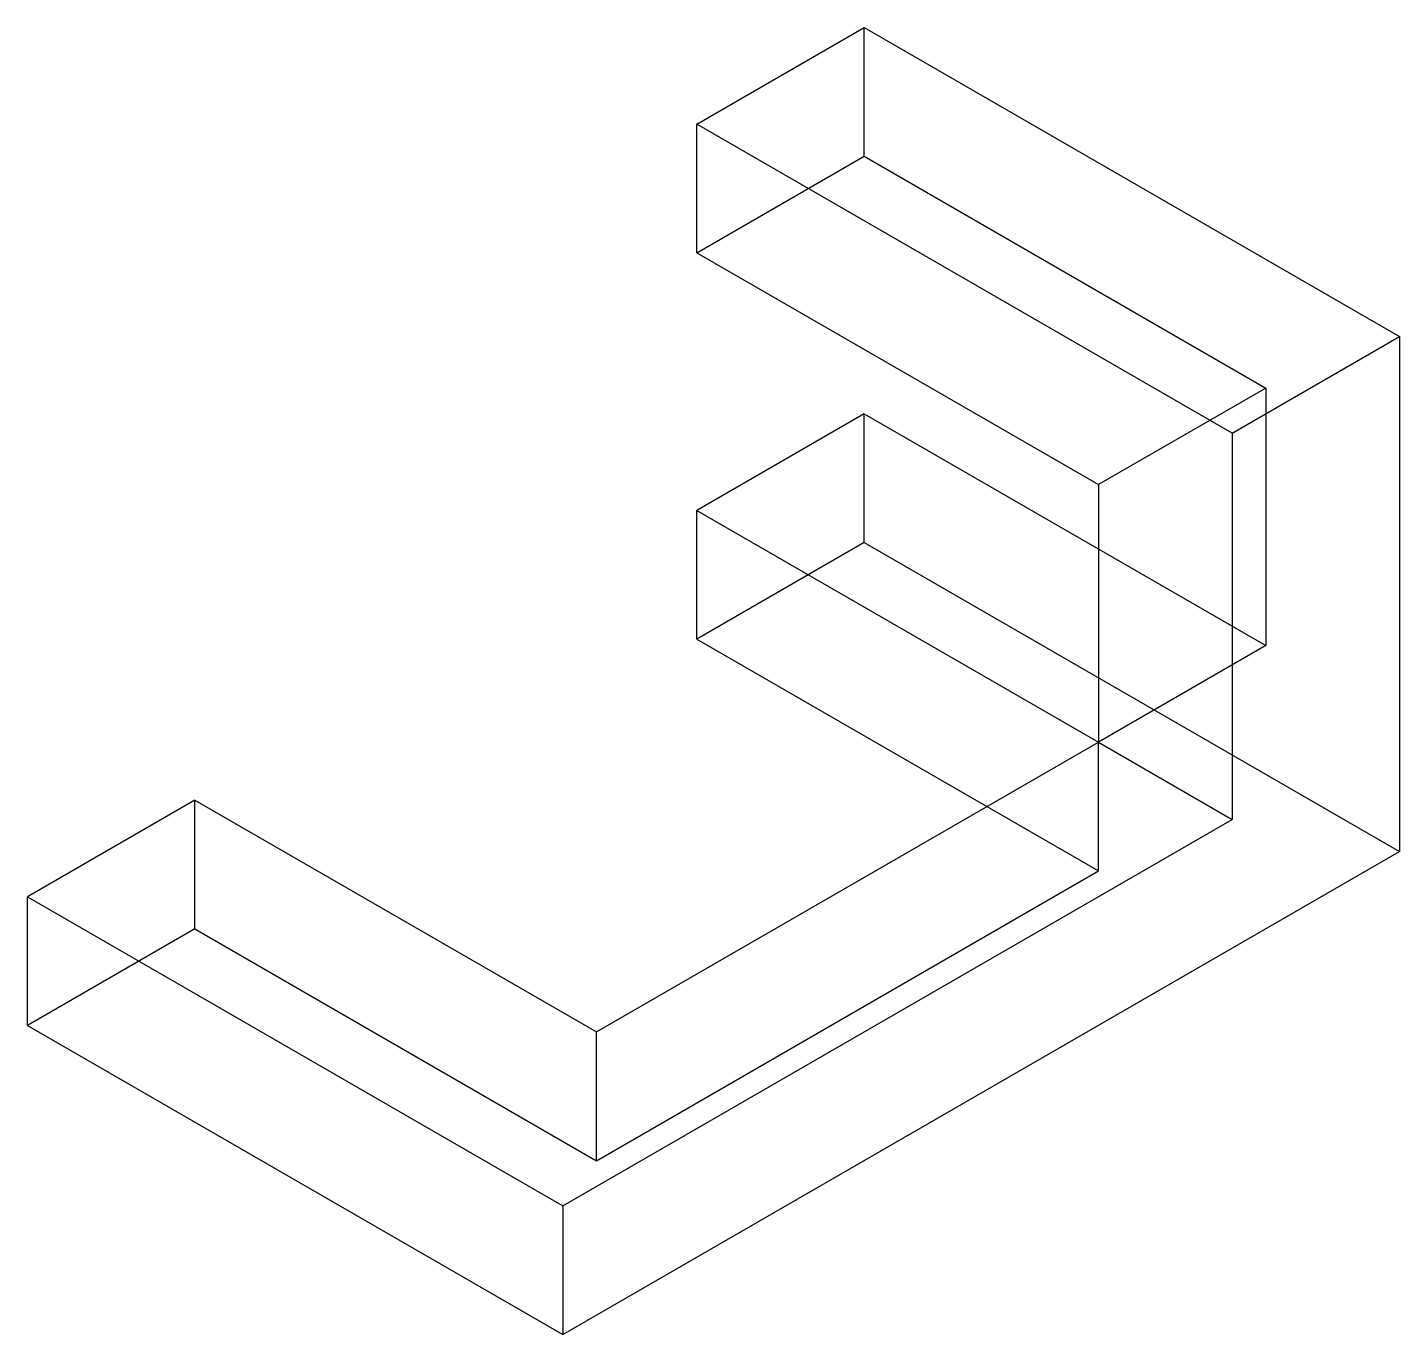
# Model space of a CAD drawing. Extents: x 0.8 to 54.1, y 3.1 to 53.9.
import ezdxf

# ---------------------------------------------------------------- set-up
doc = ezdxf.new("R2010")
doc.units = 0
doc.layers.get('0').update_dxf_attribs({"linetype": 'CONTINUOUS'})
for name, color, linetype in [('1', 7, 'CONTINUOUS'), ('RESULTADO', 7, 'CONTINUOUS'), ('TRAZOS', 7, 'CONTINUOUS')]:
    doc.layers.add(name, color=color, linetype=linetype)

msp = doc.modelspace()

# ---------------------------------------------------------------- linework, layer by layer
at = {"color": 7, "linetype": 'CONTINUOUS'}
for p, q in [((33.3071, 53.8889), (54.0917, 41.8889)), ((47.5965, 38.1389), (26.8119, 50.1389)), ((54.0917, 41.8889), (54.0917, 21.8889)), ((48.8956, 39.8889), (48.8956, 29.8889)), ((33.3071, 38.8889), (48.8956, 29.8889)), ((47.5965, 38.1389), (47.5965, 23.1389)), ((42.4004, 36.1389), (42.4004, 26.1389)), ((26.8119, 30.1389), (42.4004, 21.1389)), ((0.8312, 20.1389), (21.6158, 8.1389))]:
    msp.add_line(p, q, dxfattribs=at)
at = {"layer": '1', "color": 7, "linetype": 'CONTINUOUS'}
msp.add_line((21.6158, 8.1389), (21.6158, 3.1389), dxfattribs=at)
at = {"layer": 'RESULTADO', "color": 7, "linetype": 'CONTINUOUS'}
for p, q in [((26.8119, 50.1389), (33.3071, 53.8889)), ((26.8119, 45.1389), (26.8119, 50.1389)), ((26.8119, 45.1389), (42.4004, 36.1389)), ((47.5965, 38.1389), (54.0917, 41.8889)), ((33.3071, 38.8889), (26.8119, 35.1389)), ((26.8119, 30.1389), (26.8119, 35.1389)), ((26.8119, 35.1389), (42.4004, 26.1389)), ((22.9148, 14.8889), (42.4004, 26.1389)), ((42.4004, 26.1389), (47.5965, 23.1389)), ((7.3264, 23.8889), (0.8312, 20.1389)), ((7.3264, 23.8889), (22.9148, 14.8889)), ((21.6158, 8.1389), (47.5965, 23.1389)), ((21.6158, 3.1389), (54.0917, 21.8889)), ((0.8312, 15.1389), (0.8312, 20.1389)), ((0.8312, 15.1389), (21.6158, 3.1389))]:
    msp.add_line(p, q, dxfattribs=at)
at = {"layer": 'TRAZOS', "color": 7, "linetype": 'CONTINUOUS'}
for p, q in [((33.3071, 48.8889), (33.3071, 53.8889)), ((26.8119, 45.1389), (33.3071, 48.8889)), ((33.3071, 48.8889), (48.8956, 39.8889)), ((48.8956, 39.8889), (42.4004, 36.1389)), ((33.3071, 33.8889), (33.3071, 38.8889)), ((33.3071, 33.8889), (26.8119, 30.1389)), ((33.3071, 33.8889), (54.0917, 21.8889)), ((48.8956, 29.8889), (42.4004, 26.1389)), ((42.4004, 21.1389), (42.4004, 26.1389)), ((7.3264, 18.8889), (7.3264, 23.8889)), ((22.9148, 9.8889), (42.4004, 21.1389)), ((7.3264, 18.8889), (0.8312, 15.1389)), ((7.3264, 18.8889), (22.9148, 9.8889)), ((22.9148, 9.8889), (22.9148, 14.8889))]:
    msp.add_line(p, q, dxfattribs=at)

doc.saveas('drawing.dxf')
